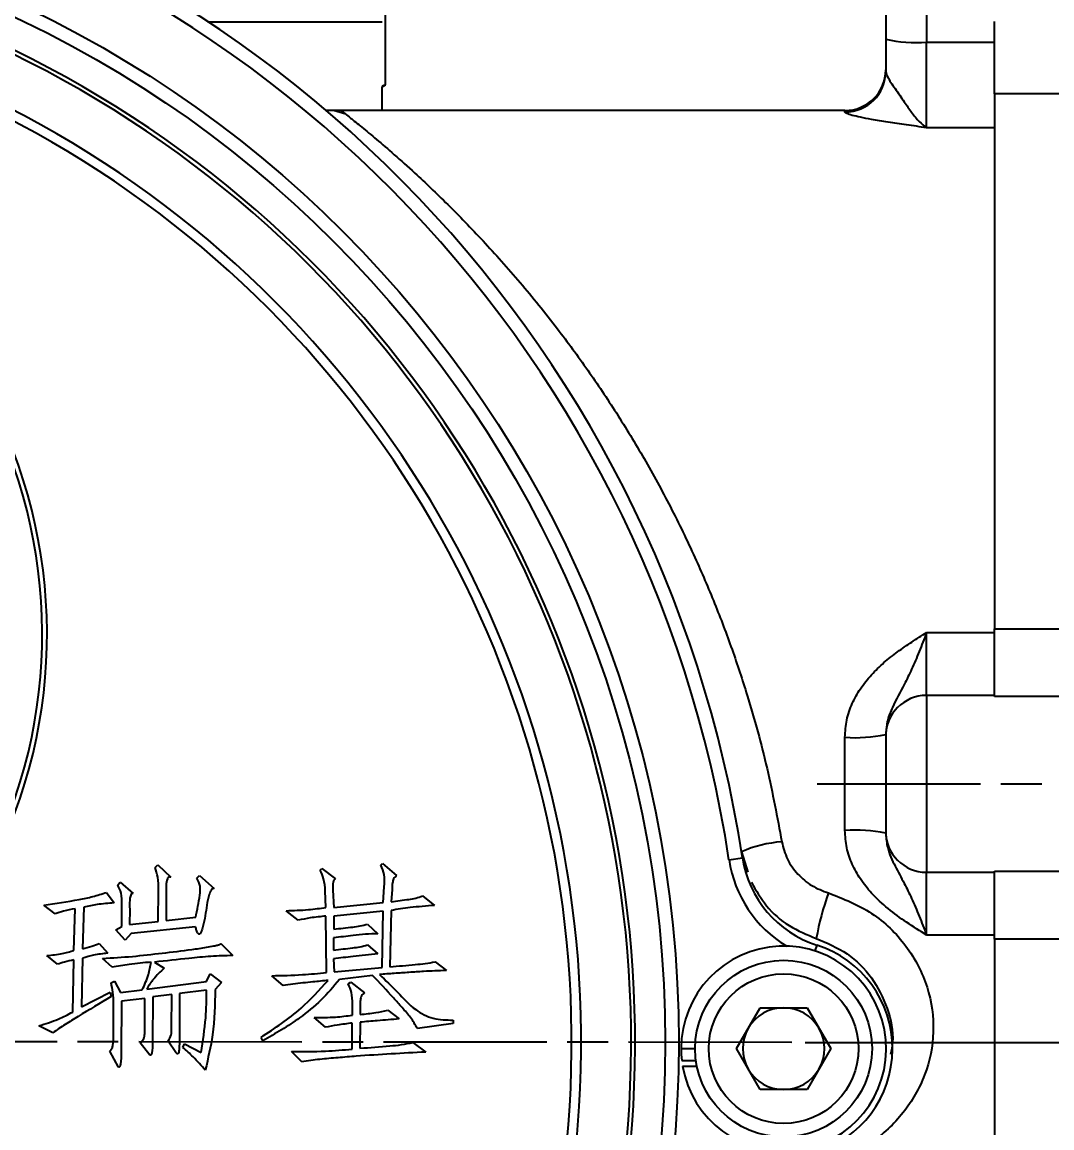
# Model space of a CAD drawing. Header units: millimetres. Extents: x 7829 to 9013, y 2050 to 2917.
# Drawn here: x 8236.3 to 8312, y 2186.5 to 2267.7 of the extents above; entities that cross this region are included whole.
import ezdxf

# ---------------------------------------------------------------- set-up
doc = ezdxf.new("R2010")
doc.units = ezdxf.units.MM
doc.linetypes.add('AM_ISO08W050', pattern=[18, 12, -1.5, 3, -1.5])
doc.layers.add('AM_5', color=3, linetype='Continuous', lineweight=25)
doc.layers.add('AM_7', color=4, linetype='AM_ISO08W050', lineweight=25)
doc.styles.add('工程字', font='gbenor.shx', dxfattribs={"width": 0.707, "bigfont": 'hztxt.shx'})
doc.dimstyles.new('AM_GB$0', dxfattribs={"dimtxt": 3.5, "dimasz": 2.5, "dimexe": 1, "dimexo": 1, "dimgap": 0.5, "dimtad": 1, "dimdsep": 46, "dimtxsty": '工程字', "dimcen": 0, "dimclrd": 256, "dimclre": 256, "dimclrt": 2, "dimadec": 0, "dimazin": 2, "dimtp": 0.1, "dimtm": 0.1, "dimtfac": 0.71, "dimtmove": 0, "dimatfit": 3, "dimfxl": 0, "dimlwd": -1, "dimlwe": -1, "dimarcsym": 0})

# ---------------------------------------------------------------- blocks, each defined once
blk = doc.blocks.new('*D28')
at = {"layer": 'AM_5', "transparency": 16777216}
for p, q in [((8411.667, 2211.744), (8395.679, 2211.744)), ((8396.679, 2195.242), (8396.679, 2209.244)), ((8293.893, 2192.742), (8397.679, 2192.742))]:
    blk.add_line(p, q, dxfattribs=at)
for points in [[(8396.263, 2209.244), (8397.096, 2209.244), (8396.679, 2211.744)], [(8396.263, 2195.242), (8397.096, 2195.242), (8396.679, 2192.742)]]:
    blk.add_solid(points, dxfattribs=at)
at = {"layer": 'Defpoints', "color": 0}
for p in [(8396.679, 2211.744), (8412.667, 2211.744), (8292.893, 2192.742)]:
    blk.add_point(p, dxfattribs=at)
at = {"layer": 'AM_5', "color": 2, "transparency": 16777216, "insert": (8393.679, 2201.377), "char_height": 5, "attachment_point": 5, "rotation": 90, "style": '工程字'}
blk.add_mtext('19', dxfattribs=at)
blk = doc.blocks.new('*D29')
at = {"layer": 'AM_5', "transparency": 16777216}
for p, q in [((8038.099, 2193.899), (8038.099, 2298.094)), ((8411.499, 2213.756), (8411.499, 2298.094)), ((8040.599, 2297.094), (8408.999, 2297.094))]:
    blk.add_line(p, q, dxfattribs=at)
for points in [[(8040.599, 2297.511), (8040.599, 2296.677), (8038.099, 2297.094)], [(8408.999, 2297.511), (8408.999, 2296.677), (8411.499, 2297.094)]]:
    blk.add_solid(points, dxfattribs=at)
at = {"layer": 'Defpoints', "color": 0}
for p in [(8411.499, 2297.094), (8411.499, 2212.756), (8038.099, 2192.899)]:
    blk.add_point(p, dxfattribs=at)
at = {"layer": 'AM_5', "color": 2, "transparency": 16777216, "insert": (8221.096, 2300.094), "char_height": 5, "attachment_point": 5, "style": '工程字'}
blk.add_mtext('366', dxfattribs=at)

msp = doc.modelspace()

# ---------------------------------------------------------------- linework, layer by layer
at = {"color": 7, "linetype": 'Continuous', "lineweight": 25}
for p, q in [((8263.037, 2263.132), (8263.037, 2275.98)), ((8302.799, 2273.244), (8302.799, 2266.266)), ((8299.799, 2266.486), (8299.799, 2264.118)), ((8302.799, 2259.979), (8302.799, 2266.266)), ((8302.799, 2266.266), (8307.799, 2266.266)), ((8262.799, 2262.995), (8263.037, 2263.132)), ((8263.037, 2263.132), (8262.799, 2263.025)), ((8262.799, 2261.244), (8262.799, 2262.995)), ((8314.799, 2262.477), (8307.799, 2262.477)), ((8260.12, 2260.967), (8259.224, 2261.239)), ((8265.799, 2261.244), (8259.77, 2261.244)), ((8296.799, 2261.244), (8265.8, 2261.244)), ((8296.799, 2261.125), (8296.799, 2261.244)), ((8307.799, 2259.979), (8302.799, 2259.979)), ((8302.799, 2222.862), (8307.799, 2222.862)), ((8302.799, 2218.244), (8302.799, 2222.862)), ((8307.799, 2223.151), (8314.799, 2223.151)), ((8307.799, 2218.244), (8302.799, 2218.244)), ((8302.799, 2218.244), (8302.799, 2205.244)), ((8314.799, 2218.16), (8307.799, 2218.16)), ((8296.799, 2208.321), (8296.799, 2215.166)), ((8288.282, 2206.158), (8289.271, 2206.308)), ((8289.201, 2206.759), (8289.662, 2205.242)), ((8246.099, 2205.596), (8246.292, 2205.786)), ((8246.292, 2205.786), (8247.245, 2204.888)), ((8258.225, 2205.406), (8258.354, 2205.533)), ((8258.354, 2205.533), (8259.371, 2204.762)), ((8262.695, 2205.767), (8262.823, 2205.894)), ((8262.823, 2205.894), (8263.84, 2204.995)), ((8249.159, 2204.814), (8249.352, 2205.005)), ((8249.352, 2205.005), (8250.432, 2204.042)), ((8302.799, 2205.244), (8307.799, 2205.244)), ((8302.799, 2200.625), (8302.799, 2205.244)), ((8307.799, 2205.327), (8314.799, 2205.327)), ((8243.349, 2204.333), (8243.541, 2204.524)), ((8243.541, 2204.524), (8244.494, 2203.689)), ((8246.335, 2201.637), (8246.346, 2203.935)), ((8246.92, 2203.868), (8246.909, 2201.698)), ((8258.658, 2202.66), (8258.601, 2203.873)), ((8259.175, 2203.934), (8259.233, 2202.657)), ((8262.873, 2203.021), (8262.942, 2204.17)), ((8263.516, 2203.975), (8263.447, 2203.082)), ((8242.516, 2203.763), (8243.086, 2202.994)), ((8259.233, 2202.657), (8262.873, 2203.021)), ((8265.747, 2203.517), (8266.637, 2202.811)), ((8238.742, 2202.186), (8237.916, 2202.829)), ((8240.133, 2199.499), (8240.212, 2202.562)), ((8240.851, 2202.686), (8240.772, 2199.623)), ((8243.652, 2201.268), (8243.66, 2202.863)), ((8244.233, 2202.541), (8244.227, 2201.393)), ((8256.611, 2201.713), (8255.721, 2202.419)), ((8262.869, 2202.383), (8259.229, 2202.019)), ((8262.784, 2198.235), (8262.869, 2202.383)), ((8263.444, 2202.444), (8263.359, 2198.296)), ((8244.227, 2201.393), (8246.335, 2201.637)), ((8246.909, 2201.698), (8249.081, 2201.942)), ((8258.698, 2197.873), (8258.655, 2202.022)), ((8259.229, 2202.019), (8259.225, 2201.061)), ((8261.716, 2201.432), (8262.478, 2200.726)), ((8243.204, 2201.015), (8243.652, 2201.268)), ((8243.902, 2200.245), (8243.204, 2201.015)), ((8244.352, 2200.754), (8243.902, 2200.245)), ((8249.077, 2201.24), (8244.352, 2200.754)), ((8307.799, 2200.625), (8302.799, 2200.625)), ((8241.986, 2200), (8242.621, 2199.294)), ((8250.922, 2200.018), (8251.811, 2199.12)), ((8259.221, 2200.423), (8259.217, 2199.529)), ((8261.708, 2199.9), (8262.471, 2199.258)), ((8294.739, 2199.896), (8294.598, 2199.458)), ((8314.799, 2200.336), (8307.799, 2200.336)), ((8238.915, 2198.484), (8238.152, 2199.126)), ((8240.768, 2198.921), (8240.686, 2195.347)), ((8242.935, 2198.272), (8242.236, 2198.913)), ((8240.046, 2194.967), (8240.129, 2198.796)), ((8246.064, 2198.639), (8246.764, 2198.188)), ((8259.214, 2198.891), (8259.273, 2197.934)), ((8259.273, 2197.934), (8262.784, 2198.235)), ((8266.68, 2198.662), (8267.506, 2198.019)), ((8249.886, 2197.215), (8250.145, 2197.788)), ((8250.145, 2197.788), (8250.971, 2197.146)), ((8255.502, 2196.931), (8254.676, 2197.638)), ((8262.079, 2197.664), (8259.653, 2197.357)), ((8242.865, 2197.123), (8243.121, 2197.25)), ((8243.121, 2197.25), (8243.564, 2196.418)), ((8243.564, 2196.418), (8245.16, 2196.601)), ((8245.48, 2196.663), (8249.886, 2197.215)), ((8249.883, 2196.577), (8247.903, 2196.332)), ((8250.971, 2197.146), (8250.522, 2196.638)), ((8260.289, 2197.035), (8260.481, 2197.161)), ((8260.481, 2197.161), (8261.499, 2196.39)), ((8240.686, 2195.347), (8242.798, 2196.421)), ((8242.798, 2196.421), (8242.86, 2196.102)), ((8243.624, 2195.779), (8243.605, 2192.013)), ((8245.349, 2195.962), (8243.624, 2195.779)), ((8245.338, 2193.792), (8245.349, 2195.962)), ((8245.924, 2196.086), (8245.906, 2192.704)), ((8247.329, 2196.271), (8245.924, 2196.086)), ((8247.316, 2193.718), (8247.329, 2196.271)), ((8247.903, 2196.332), (8247.885, 2192.694)), ((8243.036, 2192.974), (8243.049, 2195.527)), ((8260.597, 2194.736), (8260.601, 2195.565)), ((8261.174, 2195.371), (8261.171, 2194.796)), ((8263.215, 2195.105), (8264.042, 2194.463)), ((8288.834, 2192.277), (8290.566, 2195.277)), ((8290.566, 2195.277), (8294.03, 2195.277)), ((8294.03, 2195.277), (8295.762, 2192.277)), ((8258.614, 2193.852), (8257.787, 2194.558)), ((8260.584, 2192.246), (8260.594, 2194.161)), ((8261.168, 2194.222), (8261.159, 2192.307)), ((8267.997, 2194.124), (8265.379, 2193.754)), ((8267.999, 2194.379), (8267.997, 2194.124)), ((8238.57, 2193.443), (8237.552, 2193.959)), ((8245.71, 2191.811), (8245.013, 2192.708)), ((8247.626, 2191.993), (8247.056, 2192.826)), ((8248.139, 2192.373), (8248.268, 2192.628)), ((8248.268, 2192.628), (8249.477, 2191.984)), ((8254.013, 2192.854), (8253.887, 2193.11)), ((8265.054, 2192.734), (8266.008, 2192.027)), ((8243.408, 2190.929), (8242.776, 2192.081)), ((8256.877, 2191.308), (8256.115, 2192.078)), ((8284.758, 2192.277), (8285.798, 2192.277)), ((8290.566, 2189.277), (8288.834, 2192.277)), ((8295.762, 2192.277), (8294.03, 2189.277)), ((8284.809, 2191.404), (8285.857, 2191.404)), ((8284.867, 2191), (8285.925, 2191)), ((8294.03, 2189.277), (8290.566, 2189.277))]:
    msp.add_line(p, q, dxfattribs=at)
for centre, radius in [((8200.299, 2192.744), 84.295), ((8200.299, 2192.744), 83.295), ((8292.298, 2192.277), 6.5), ((8292.298, 2192.277), 5.5)]:
    msp.add_circle(centre, radius, dxfattribs=at)
for centre, radius, start, end in [((8200.299, 2192.744), 90, 8.6687, 80.75028), ((8200.299, 2192.744), 89, 8.6687, 80.75028), ((8200.299, 2192.744), 81.085, 354.69508, 184.72391), ((8200.299, 2192.744), 80.793, 354.69508, 184.72391), ((8200.299, 2192.744), 77.125, 354.45375, 184.96523), ((8200.299, 2192.744), 76.418, 354.45375, 184.96523), ((8302.053, 2276.642), 10.402, 257.48564, 274.11218), ((8296.799, 2264.244), 3, 270, 0), ((8296.803, 2264.121), 2.996, 269.93145, 359.93129), ((8200.451, 2222.743), 37.354, 334.3602, 85.05878), ((8200.451, 2222.743), 37.707, 334.3602, 85.05878), ((8302.799, 2215.244), 3, 90, 180), ((8297.546, 2226.169), 11.029, 266.11937, 281.79054), ((8297.546, 2197.318), 11.029, 78.20946, 93.88063), ((8302.799, 2208.244), 3, 180, 270), ((8292.841, 2198.305), 9.204, 94.21352, 113.29264), ((8297.18, 2207.514), 8, 188.6687, 252.23557), ((8297.18, 2207.514), 9, 188.6687, 238.82608), ((8312.966, 2197.255), 18.529, 159.57158, 170.30713), ((8292.298, 2192.277), 7.54, 189.75091, 180), ((8292.298, 2192.277), 8, 287.18342, 72.23557), ((8292.298, 2192.277), 3, 90, 150), ((8292.298, 2192.277), 3, 30, 90), ((8292.298, 2192.277), 3, 150, 210), ((8292.298, 2192.277), 3, 330, 30), ((8292.298, 2192.277), 7.54, 180, 186.6528), ((8292.298, 2192.277), 3, 210, 270), ((8292.298, 2192.277), 3, 270, 330)]:
    msp.add_arc(centre, radius, start, end, dxfattribs=at)
for points, knots in [([(8299.799, 2270.244), (8299.799, 2270.23), (8299.799, 2270.202), (8299.799, 2269.972), (8299.799, 2269.621), (8299.799, 2269.142), (8299.799, 2268.566), (8299.799, 2267.909), (8299.799, 2267.204), (8299.799, 2266.724), (8299.799, 2266.486)], [0, 0, 0, 0, 0.12498, 0.250006, 0.374965, 0.500014, 0.624972, 0.750021, 0.87634, 1, 1, 1, 1]), ([(8262.799, 2267.744), (8262.762, 2267.744), (8262.687, 2267.744), (8262.093, 2267.744), (8261.169, 2267.744), (8259.915, 2267.744), (8258.391, 2267.744), (8256.651, 2267.744), (8254.762, 2267.744), (8252.803, 2267.744), (8251.175, 2267.744), (8250.265, 2267.744), (8249.976, 2267.744)], [0, 0, 0, 0, 0.105654, 0.211307, 0.316961, 0.422615, 0.528269, 0.633922, 0.739576, 0.84523, 0.950883, 1, 1, 1, 1]), ([(8299.799, 2264.118), (8299.833, 2263.989), (8299.919, 2263.668), (8300.5, 2262.861), (8301.13, 2261.924), (8301.724, 2261.073), (8302.264, 2260.385), (8302.621, 2260.114), (8302.799, 2259.979)], [0, 0, 0, 0, 0.12419, 0.309899, 0.499166, 0.658082, 0.829649, 1, 1, 1, 1]), ([(8259.77, 2261.244), (8259.456, 2261.244), (8258.829, 2261.244), (8258.726, 2261.244), (8258.675, 2261.244)], [0, 0, 0, 0, 0.500033, 1, 1, 1, 1]), ([(8259.77, 2261.244), (8259.784, 2261.233), (8259.803, 2261.219), (8260.041, 2261.03), (8260.092, 2260.989)], [0, 0, 0, 0, 0.7841155, 1, 1, 1, 1]), ([(8260.092, 2260.989), (8260.203, 2260.901), (8260.471, 2260.69), (8261.26, 2260.053), (8262.348, 2259.151), (8263.663, 2258.021), (8265.393, 2256.473), (8267.578, 2254.4), (8270.199, 2251.709), (8272.921, 2248.657), (8275.51, 2245.458), (8277.881, 2242.229), (8280.017, 2239.042), (8282.056, 2235.684), (8283.992, 2232.135), (8285.723, 2228.567), (8287.23, 2225.054), (8288.515, 2221.667), (8289.848, 2217.635), (8291.149, 2212.914), (8291.828, 2209.284), (8292.164, 2207.485)], [0, 0, 0, 0, 0.031849, 0.076488, 0.119929, 0.163899, 0.20893, 0.274437, 0.339977, 0.40607, 0.472154, 0.526316, 0.578788, 0.6313, 0.683801, 0.73609, 0.781539, 0.8256, 0.868332, 0.934735, 1, 1, 1, 1]), ([(8302.799, 2259.979), (8302.31, 2260.048), (8301.345, 2260.186), (8299.966, 2260.385), (8298.815, 2260.574), (8297.931, 2260.745), (8297.307, 2260.893), (8296.883, 2261.026), (8296.827, 2261.092), (8296.799, 2261.125)], [0, 0, 0, 0, 0.170212, 0.335491, 0.499533, 0.628543, 0.749897, 0.875178, 1, 1, 1, 1]), ([(8296.799, 2215.166), (8296.827, 2215.593), (8296.883, 2216.449), (8297.307, 2217.657), (8297.931, 2218.778), (8298.73, 2219.778), (8299.66, 2220.671), (8300.663, 2221.458), (8301.718, 2222.179), (8302.439, 2222.634), (8302.799, 2222.862)], [0, 0, 0, 0, 0.124812, 0.250083, 0.371423, 0.500428, 0.624777, 0.749442, 0.874713, 1, 1, 1, 1]), ([(8302.799, 2222.862), (8302.621, 2222.391), (8302.264, 2221.446), (8301.723, 2220.182), (8301.063, 2218.838), (8300.416, 2217.687), (8299.899, 2216.448), (8299.832, 2215.731), (8299.799, 2215.373)], [0, 0, 0, 0, 0.170335, 0.341868, 0.500757, 0.75099, 0.875835, 1, 1, 1, 1]), ([(8299.799, 2215.244), (8299.799, 2215.197), (8299.799, 2215.124), (8299.799, 2214.688), (8299.799, 2214.236), (8299.799, 2213.679), (8299.799, 2212.863), (8299.799, 2211.744), (8299.799, 2210.624), (8299.799, 2209.808), (8299.799, 2209.251), (8299.799, 2208.799), (8299.799, 2208.363), (8299.799, 2208.291), (8299.799, 2208.244)], [0, 0, 0, 0, 0.119721, 0.184836, 0.25, 0.315115, 0.380279, 0.5, 0.619721, 0.684836, 0.75, 0.815115, 0.880279, 1, 1, 1, 1]), ([(8302.799, 2200.625), (8302.31, 2200.935), (8301.345, 2201.545), (8299.966, 2202.543), (8298.815, 2203.603), (8297.931, 2204.709), (8297.307, 2205.83), (8296.883, 2207.038), (8296.827, 2207.894), (8296.799, 2208.321)], [0, 0, 0, 0, 0.170212, 0.335491, 0.499533, 0.628543, 0.749897, 0.875178, 1, 1, 1, 1]), ([(8299.799, 2208.114), (8299.833, 2207.756), (8299.919, 2206.864), (8300.5, 2205.672), (8301.13, 2204.508), (8301.724, 2203.305), (8302.264, 2202.041), (8302.621, 2201.096), (8302.799, 2200.625)], [0, 0, 0, 0, 0.12419, 0.309899, 0.499166, 0.658082, 0.829649, 1, 1, 1, 1]), ([(8292.164, 2207.485), (8292.277, 2207.05), (8292.501, 2206.181), (8293.298, 2205.079), (8294.337, 2204.202), (8295.18, 2203.882), (8295.602, 2203.722)], [0, 0, 0, 0, 0.249396, 0.499267, 0.7494, 1, 1, 1, 1]), ([(8246.346, 2203.935), (8246.35, 2204.254), (8246.355, 2204.821), (8246.177, 2205.359), (8246.099, 2205.596)], [0, 0, 0, 0, 0.5611331, 1, 1, 1, 1]), ([(8258.601, 2203.873), (8258.584, 2204.174), (8258.554, 2204.71), (8258.326, 2205.194), (8258.225, 2205.406)], [0, 0, 0, 0, 0.561121, 1, 1, 1, 1]), ([(8262.942, 2204.17), (8262.962, 2204.48), (8262.997, 2205.033), (8262.787, 2205.543), (8262.695, 2205.767)], [0, 0, 0, 0, 0.5617625, 1, 1, 1, 1]), ([(8247.245, 2204.888), (8247.22, 2204.894), (8247.17, 2204.907), (8247.093, 2204.886), (8247.035, 2204.835), (8246.925, 2204.643), (8246.908, 2204.3), (8246.917, 2204), (8246.92, 2203.868)], [0, 0, 0, 0, 0.062998, 0.125209, 0.188056, 0.250717, 0.669437, 1, 1, 1, 1]), ([(8249.081, 2201.942), (8249.194, 2202.477), (8249.351, 2203.222), (8249.466, 2204.228), (8249.261, 2204.619), (8249.159, 2204.814)], [0, 0, 0, 0, 0.561219, 0.781076, 1, 1, 1, 1]), ([(8259.371, 2204.762), (8259.336, 2204.746), (8259.266, 2204.714), (8259.2, 2204.571), (8259.154, 2204.312), (8259.167, 2204.085), (8259.175, 2203.934)], [0, 0, 0, 0, 0.123815, 0.249054, 0.499215, 1, 1, 1, 1]), ([(8263.84, 2204.995), (8263.762, 2204.925), (8263.603, 2204.784), (8263.532, 2204.404), (8263.522, 2204.138), (8263.516, 2203.975)], [0, 0, 0, 0, 0.2754663, 0.5570589, 1, 1, 1, 1]), ([(8243.66, 2202.863), (8243.663, 2203.153), (8243.667, 2203.668), (8243.446, 2204.13), (8243.349, 2204.333)], [0, 0, 0, 0, 0.562025, 1, 1, 1, 1]), ([(8250.432, 2204.042), (8250.398, 2204.042), (8250.329, 2204.042), (8250.224, 2203.948), (8250.114, 2203.741), (8249.976, 2203.292), (8249.828, 2202.37), (8249.703, 2201.479), (8249.491, 2200.862), (8249.426, 2200.734), (8249.375, 2200.701), (8249.342, 2200.693), (8249.307, 2200.699), (8249.273, 2200.732), (8249.236, 2200.783), (8249.192, 2200.867), (8249.134, 2201.022), (8249.099, 2201.155), (8249.077, 2201.24)], [0, 0, 0, 0, 0.023224, 0.046795, 0.093507, 0.187123, 0.374543, 0.749392, 0.811774, 0.835286, 0.847382, 0.853304, 0.858912, 0.871473, 0.884325, 0.90349, 0.938093, 1, 1, 1, 1]), ([(8289.932, 2204.507), (8290.272, 2203.911), (8290.979, 2202.672), (8292.646, 2201.215), (8294.016, 2200.655), (8294.701, 2200.374)], [0, 0, 0, 0, 0.316682, 0.658341, 1, 1, 1, 1]), ([(8237.916, 2202.829), (8238.784, 2202.956), (8239.994, 2203.134), (8241.533, 2203.44), (8242.188, 2203.655), (8242.516, 2203.763)], [0, 0, 0, 0, 0.560163, 0.780247, 1, 1, 1, 1]), ([(8243.086, 2202.994), (8242.666, 2202.961), (8241.915, 2202.901), (8241.176, 2202.752), (8240.851, 2202.686)], [0, 0, 0, 0, 0.559766, 1, 1, 1, 1]), ([(8244.494, 2203.689), (8244.467, 2203.69), (8244.412, 2203.693), (8244.327, 2203.618), (8244.263, 2203.44), (8244.215, 2203.072), (8244.226, 2202.754), (8244.233, 2202.541)], [0, 0, 0, 0, 0.0623418, 0.1250621, 0.2498205, 0.4997334, 1, 1, 1, 1]), ([(8263.447, 2203.082), (8263.883, 2203.138), (8264.489, 2203.216), (8265.269, 2203.322), (8265.588, 2203.452), (8265.747, 2203.517)], [0, 0, 0, 0, 0.5612182, 0.7817784, 1, 1, 1, 1]), ([(8295.602, 2203.722), (8296.698, 2203.288), (8298.888, 2202.419), (8301.434, 2199.92), (8303.03, 2196.843), (8303.478, 2193.496), (8302.824, 2190.284), (8301.205, 2187.491), (8298.803, 2185.204), (8296.67, 2184.36), (8295.602, 2183.936)], [0, 0, 0, 0, 0.12502, 0.249988, 0.374947, 0.49993, 0.624905, 0.749827, 0.874687, 1, 1, 1, 1]), ([(8240.212, 2202.562), (8239.931, 2202.515), (8239.431, 2202.43), (8238.952, 2202.261), (8238.742, 2202.186)], [0, 0, 0, 0, 0.560388, 1, 1, 1, 1]), ([(8255.721, 2202.419), (8256.272, 2202.435), (8257.255, 2202.463), (8258.229, 2202.6), (8258.658, 2202.66)], [0, 0, 0, 0, 0.559714, 1, 1, 1, 1]), ([(8266.637, 2202.811), (8266.039, 2202.763), (8264.97, 2202.678), (8263.91, 2202.515), (8263.444, 2202.444)], [0, 0, 0, 0, 0.5599448, 1, 1, 1, 1]), ([(8258.655, 2202.022), (8258.27, 2201.986), (8257.582, 2201.923), (8256.907, 2201.777), (8256.611, 2201.713)], [0, 0, 0, 0, 0.560513, 1, 1, 1, 1]), ([(8259.225, 2201.061), (8259.693, 2201.113), (8260.345, 2201.185), (8261.181, 2201.285), (8261.538, 2201.383), (8261.716, 2201.432)], [0, 0, 0, 0, 0.5605179, 0.7807563, 1, 1, 1, 1]), ([(8262.478, 2200.726), (8262.173, 2200.718), (8261.562, 2200.702), (8260.478, 2200.574), (8259.698, 2200.48), (8259.221, 2200.423)], [0, 0, 0, 0, 0.279666, 0.559791, 1, 1, 1, 1]), ([(8240.772, 2199.623), (8241, 2199.687), (8241.409, 2199.801), (8241.81, 2199.939), (8241.986, 2200)], [0, 0, 0, 0, 0.560026, 1, 1, 1, 1]), ([(8242.236, 2198.913), (8242.968, 2198.956), (8244.432, 2199.041), (8246.616, 2199.302), (8248.438, 2199.514), (8249.706, 2199.698), (8250.34, 2199.808), (8250.65, 2199.882), (8250.808, 2199.923), (8250.877, 2199.961), (8250.917, 2199.978), (8250.925, 2200.001), (8250.923, 2200.012), (8250.922, 2200.018)], [0, 0, 0, 0, 0.249929, 0.499934, 0.74994, 0.87494, 0.937439, 0.968658, 0.984316, 0.992098, 0.99617, 0.997966, 1, 1, 1, 1]), ([(8259.217, 2199.529), (8259.685, 2199.581), (8260.337, 2199.653), (8261.173, 2199.754), (8261.53, 2199.851), (8261.708, 2199.9)], [0, 0, 0, 0, 0.5605179, 0.7807563, 1, 1, 1, 1]), ([(8294.701, 2200.374), (8295.482, 2200.047), (8297.044, 2199.392), (8298.864, 2197.545), (8299.998, 2195.282), (8300.437, 2193.267), (8300.214, 2192.138), (8300.154, 2191.836)], [0, 0, 0, 0, 0.229127, 0.458254, 0.687381, 0.916508, 1, 1, 1, 1]), ([(8238.152, 2199.126), (8238.529, 2199.158), (8239.202, 2199.216), (8239.848, 2199.412), (8240.133, 2199.499)], [0, 0, 0, 0, 0.559614, 1, 1, 1, 1]), ([(8242.621, 2199.294), (8242.269, 2199.257), (8241.639, 2199.19), (8241.034, 2199.003), (8240.768, 2198.921)], [0, 0, 0, 0, 0.559534, 1, 1, 1, 1]), ([(8251.811, 2199.12), (8251.273, 2199.107), (8250.196, 2199.079), (8248.282, 2198.885), (8246.905, 2198.732), (8246.064, 2198.639)], [0, 0, 0, 0, 0.2798691, 0.5599181, 1, 1, 1, 1]), ([(8262.471, 2199.258), (8261.863, 2199.186), (8260.778, 2199.059), (8259.692, 2198.943), (8259.214, 2198.891)], [0, 0, 0, 0, 0.559999, 1, 1, 1, 1]), ([(8240.129, 2198.796), (8239.9, 2198.749), (8239.49, 2198.665), (8239.09, 2198.539), (8238.915, 2198.484)], [0, 0, 0, 0, 0.56011, 1, 1, 1, 1]), ([(8245.809, 2198.64), (8245.27, 2198.589), (8244.308, 2198.499), (8243.354, 2198.341), (8242.935, 2198.272)], [0, 0, 0, 0, 0.5601155, 1, 1, 1, 1]), ([(8245.16, 2196.601), (8245.326, 2196.968), (8245.622, 2197.624), (8245.752, 2198.33), (8245.809, 2198.64)], [0, 0, 0, 0, 0.560779, 1, 1, 1, 1]), ([(8246.764, 2198.188), (8246.491, 2197.932), (8246.003, 2197.473), (8245.64, 2196.911), (8245.48, 2196.663)], [0, 0, 0, 0, 0.558722, 1, 1, 1, 1]), ([(8263.359, 2198.296), (8263.981, 2198.349), (8264.847, 2198.424), (8265.956, 2198.531), (8266.439, 2198.618), (8266.68, 2198.662)], [0, 0, 0, 0, 0.5601054, 0.7801414, 1, 1, 1, 1]), ([(8253.887, 2193.11), (8254.905, 2193.78), (8256.723, 2194.976), (8258.181, 2196.588), (8258.823, 2197.298)], [0, 0, 0, 0, 0.559981, 1, 1, 1, 1]), ([(8259.653, 2197.357), (8259.211, 2196.842), (8258.327, 2195.81), (8256.448, 2194.261), (8254.937, 2193.388), (8254.013, 2192.854)], [0, 0, 0, 0, 0.27997, 0.5601155, 1, 1, 1, 1]), ([(8254.676, 2197.638), (8255.428, 2197.655), (8256.771, 2197.686), (8258.109, 2197.816), (8258.698, 2197.873)], [0, 0, 0, 0, 0.559835, 1, 1, 1, 1]), ([(8258.823, 2197.298), (8258.446, 2197.259), (8257.825, 2197.195), (8256.961, 2197.105), (8256.23, 2197.027), (8255.745, 2196.963), (8255.502, 2196.931)], [0, 0, 0, 0, 0.340013, 0.560022, 0.780028, 1, 1, 1, 1]), ([(8265.379, 2193.754), (8265.219, 2194.029), (8264.899, 2194.582), (8264.255, 2195.294), (8263.337, 2196.34), (8262.598, 2197.118), (8262.079, 2197.664)], [0, 0, 0, 0, 0.18574, 0.372605, 0.559486, 1, 1, 1, 1]), ([(8267.506, 2198.019), (8266.949, 2198.001), (8266.03, 2197.971), (8264.752, 2197.882), (8263.671, 2197.809), (8262.951, 2197.753), (8262.59, 2197.725)], [0, 0, 0, 0, 0.339969, 0.559979, 0.77999, 1, 1, 1, 1]), ([(8262.59, 2197.725), (8263.04, 2197.301), (8263.938, 2196.452), (8265.072, 2195.148), (8266.534, 2194.409), (8267.508, 2194.389), (8267.999, 2194.379)], [0, 0, 0, 0, 0.280918, 0.561832, 0.779392, 1, 1, 1, 1]), ([(8243.049, 2195.527), (8243.045, 2195.828), (8243.04, 2196.368), (8242.919, 2196.892), (8242.865, 2197.123)], [0, 0, 0, 0, 0.560069, 1, 1, 1, 1]), ([(8249.477, 2191.984), (8249.614, 2192.836), (8249.858, 2194.358), (8249.876, 2195.899), (8249.883, 2196.577)], [0, 0, 0, 0, 0.5597856, 1, 1, 1, 1]), ([(8250.522, 2196.638), (8250.495, 2195.515), (8250.448, 2193.511), (8249.991, 2191.562), (8249.79, 2190.705)], [0, 0, 0, 0, 0.560581, 1, 1, 1, 1]), ([(8260.601, 2195.565), (8260.6, 2195.853), (8260.598, 2196.367), (8260.383, 2196.831), (8260.289, 2197.035)], [0, 0, 0, 0, 0.561257, 1, 1, 1, 1]), ([(8242.86, 2196.102), (8242.052, 2195.617), (8240.926, 2194.943), (8239.487, 2194.07), (8238.876, 2193.652), (8238.57, 2193.443)], [0, 0, 0, 0, 0.5600747, 0.7801013, 1, 1, 1, 1]), ([(8261.499, 2196.39), (8261.416, 2196.323), (8261.249, 2196.188), (8261.16, 2195.805), (8261.169, 2195.536), (8261.174, 2195.371)], [0, 0, 0, 0, 0.27727, 0.557929, 1, 1, 1, 1]), ([(8237.552, 2193.959), (8238.033, 2194.108), (8238.893, 2194.374), (8239.693, 2194.786), (8240.046, 2194.967)], [0, 0, 0, 0, 0.559468, 1, 1, 1, 1]), ([(8261.171, 2194.796), (8261.557, 2194.83), (8262.245, 2194.889), (8262.919, 2195.039), (8263.215, 2195.105)], [0, 0, 0, 0, 0.56079, 1, 1, 1, 1]), ([(8257.787, 2194.558), (8258.314, 2194.562), (8259.254, 2194.568), (8260.186, 2194.684), (8260.597, 2194.736)], [0, 0, 0, 0, 0.559774, 1, 1, 1, 1]), ([(8260.594, 2194.161), (8260.222, 2194.114), (8259.559, 2194.029), (8258.902, 2193.906), (8258.614, 2193.852)], [0, 0, 0, 0, 0.56022, 1, 1, 1, 1]), ([(8264.042, 2194.463), (8263.505, 2194.42), (8262.547, 2194.343), (8261.59, 2194.259), (8261.168, 2194.222)], [0, 0, 0, 0, 0.559997, 1, 1, 1, 1]), ([(8245.013, 2192.708), (8245.093, 2192.785), (8245.255, 2192.94), (8245.352, 2193.336), (8245.343, 2193.619), (8245.338, 2193.792)], [0, 0, 0, 0, 0.27844, 0.558802, 1, 1, 1, 1]), ([(8247.056, 2192.826), (8247.147, 2192.98), (8247.309, 2193.257), (8247.314, 2193.576), (8247.316, 2193.718)], [0, 0, 0, 0, 0.557298, 1, 1, 1, 1]), ([(8242.776, 2192.081), (8242.835, 2192.149), (8242.953, 2192.286), (8243.021, 2192.606), (8243.03, 2192.834), (8243.036, 2192.974)], [0, 0, 0, 0, 0.278373, 0.5588386, 1, 1, 1, 1]), ([(8245.906, 2192.704), (8245.907, 2192.455), (8245.909, 2192.165), (8245.831, 2191.871), (8245.796, 2191.819), (8245.772, 2191.798), (8245.738, 2191.795), (8245.72, 2191.806), (8245.71, 2191.811)], [0, 0, 0, 0, 0.749014, 0.873983, 0.905501, 0.93786, 0.967482, 1, 1, 1, 1]), ([(8247.885, 2192.694), (8247.881, 2192.555), (8247.873, 2192.307), (8247.854, 2192.041), (8247.795, 2191.923), (8247.775, 2191.905), (8247.756, 2191.896), (8247.74, 2191.892), (8247.725, 2191.894), (8247.677, 2191.915), (8247.65, 2191.956), (8247.626, 2191.993)], [0, 0, 0, 0, 0.419607, 0.748833, 0.780193, 0.811936, 0.828091, 0.843719, 0.85893, 0.874541, 1, 1, 1, 1]), ([(8261.159, 2192.307), (8261.889, 2192.363), (8262.906, 2192.44), (8264.21, 2192.556), (8264.773, 2192.675), (8265.054, 2192.734)], [0, 0, 0, 0, 0.560211, 0.780295, 1, 1, 1, 1]), ([(8243.605, 2192.013), (8243.608, 2191.718), (8243.612, 2191.381), (8243.532, 2191.039), (8243.507, 2190.97), (8243.485, 2190.937), (8243.462, 2190.918), (8243.437, 2190.915), (8243.42, 2190.923), (8243.408, 2190.929)], [0, 0, 0, 0, 0.748872, 0.853744, 0.894502, 0.937761, 0.953338, 0.967681, 1, 1, 1, 1]), ([(8249.79, 2190.705), (8249.499, 2191.034), (8248.979, 2191.621), (8248.396, 2192.143), (8248.139, 2192.373)], [0, 0, 0, 0, 0.5599205, 1, 1, 1, 1]), ([(8256.115, 2192.078), (8256.951, 2192.069), (8258.443, 2192.055), (8259.93, 2192.188), (8260.584, 2192.246)], [0, 0, 0, 0, 0.559723, 1, 1, 1, 1]), ([(8266.008, 2192.027), (8264.3, 2191.939), (8262.144, 2191.827), (8259.547, 2191.61), (8258.207, 2191.504), (8257.32, 2191.373), (8256.877, 2191.308)], [0, 0, 0, 0, 0.560048, 0.706751, 0.853452, 1, 1, 1, 1])]:
    msp.add_open_spline(points, degree=3, knots=knots, dxfattribs=at)
for points in [[(8307.799, 2262.477), (8307.799, 2262.672), (8307.799, 2263.064), (8307.799, 2264.306), (8307.799, 2265.898), (8307.799, 2267.153), (8307.799, 2267.781)], [(8307.799, 2262.477), (8307.799, 2261.843), (8307.799, 2260.576), (8307.799, 2257.435), (8307.799, 2253.459), (8307.799, 2248.634), (8307.799, 2243.083), (8307.799, 2236.904), (8307.799, 2230.242), (8307.799, 2225.514), (8307.799, 2223.151)], [(8307.799, 2218.16), (8307.799, 2218.318), (8307.799, 2218.633), (8307.799, 2219.781), (8307.799, 2221.3), (8307.799, 2222.534), (8307.799, 2223.151)], [(8307.799, 2200.336), (8307.799, 2200.953), (8307.799, 2202.187), (8307.799, 2203.706), (8307.799, 2204.854), (8307.799, 2205.169), (8307.799, 2205.327)], [(8307.799, 2200.336), (8307.799, 2197.973), (8307.799, 2193.245), (8307.799, 2186.583), (8307.799, 2180.404), (8307.799, 2174.853), (8307.799, 2170.028), (8307.799, 2166.052), (8307.799, 2162.911), (8307.799, 2161.644), (8307.799, 2161.01)]]:
    msp.add_open_spline(points, degree=3, dxfattribs=at)
at = {"layer": 'AM_7'}
for p, q in [((8294.775, 2211.744), (8412.667, 2211.744)), ((8292.893, 2192.742), (8035.305, 2192.9))]:
    msp.add_line(p, q, dxfattribs=at)

# ---------------------------------------------------------------- dimensions: what is measured, and where the dimension line sits
at = {"layer": 'AM_5'}
dim = msp.add_linear_dim(base=(8411.499, 2297.094), p1=(8038.099, 2192.899), p2=(8411.499, 2212.756), text='366', dimstyle='AM_GB$0', override={"dimtxt": 5}, dxfattribs=at)
dim.commit()
dim.dimension.update_dxf_attribs({"geometry": '*D29', "text_midpoint": (8221.096, 2297.094), "dimtype": 160})
dim = msp.add_linear_dim(base=(8396.679, 2211.744), p1=(8292.893, 2192.742), p2=(8412.667, 2211.744), angle=90, dimstyle='AM_GB$0', override={"dimtxt": 5}, dxfattribs=at)
dim.commit()
dim.dimension.update_dxf_attribs({"geometry": '*D28', "text_midpoint": (8396.679, 2201.377), "dimtype": 160})

doc.saveas('drawing.dxf')
